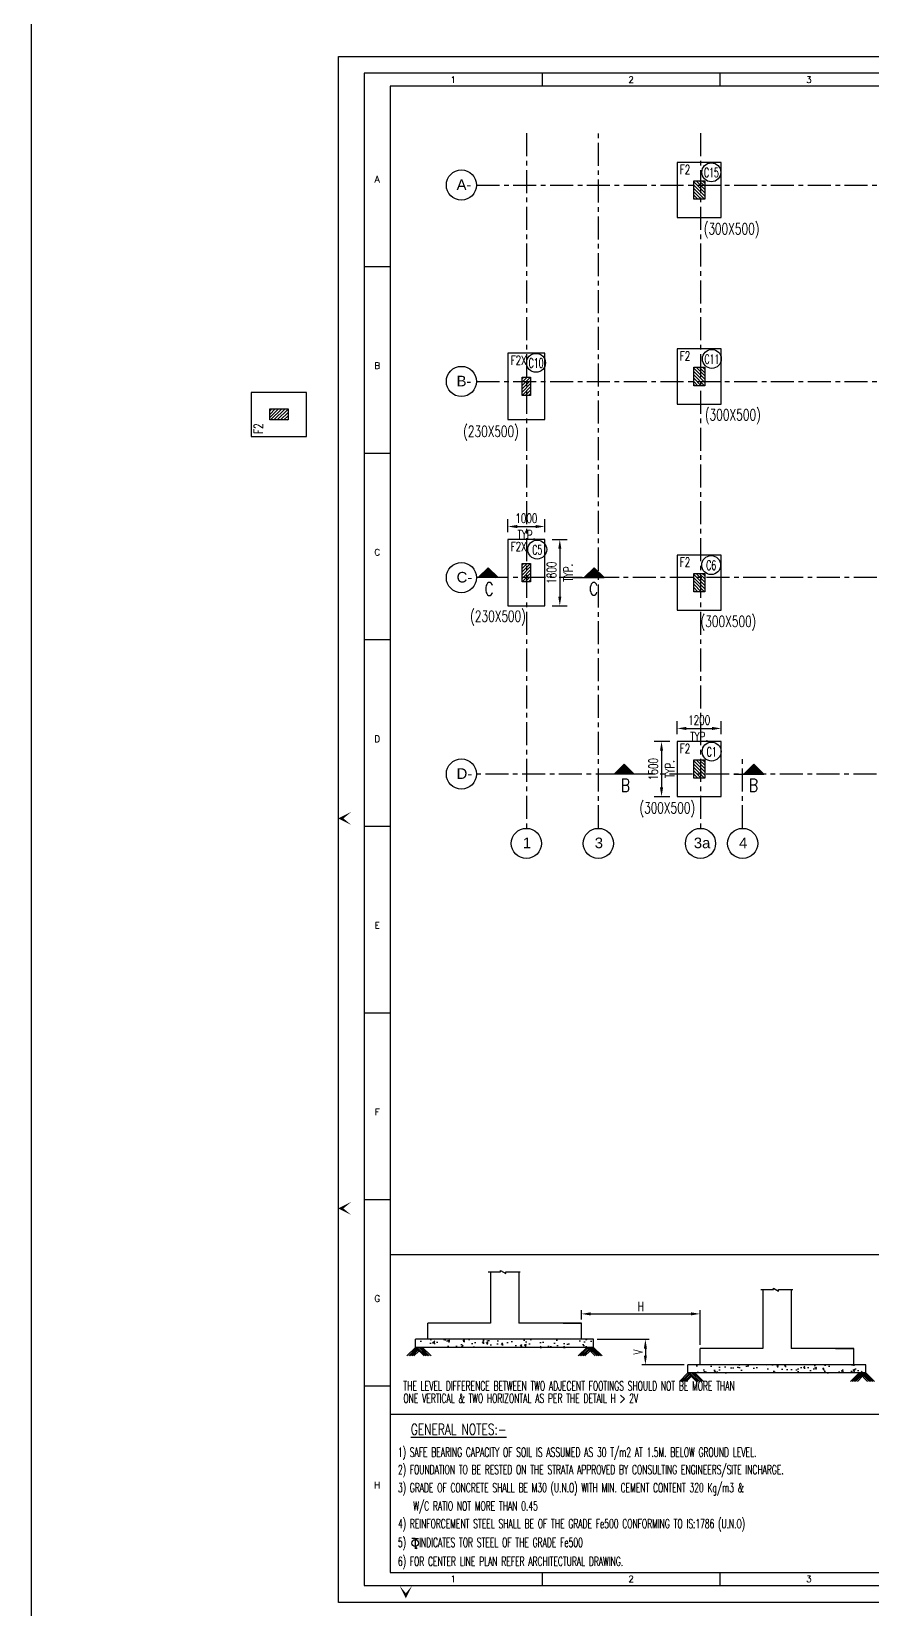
# Model space of a CAD drawing. Header units: millimetres. Extents: x 2659630 to 6742168, y -2425387 to -732288.
# Drawn here: x 3135961 to 3158779, y -1227335 to -1184495 of the extents above; entities that cross this region are included whole.
import ezdxf
from ezdxf.enums import TextEntityAlignment as Align

# ---------------------------------------------------------------- set-up
doc = ezdxf.new("R2010")
doc.units = ezdxf.units.MM
doc.header["$PDMODE"] = 35
doc.header["$PDSIZE"] = -25
doc.linetypes.add('CENTER', pattern=[2, 1.25, -0.25, 0.25, -0.25])
for name, color, linetype in [('BEAM', 4, 'Continuous'), ('PNA', 8, 'Continuous'), ('S-COLUMN', 1, 'Continuous'), ('S-COLUMN CIRCLE', 9, 'Continuous'), ('S-COLUMN HATCH', 8, 'Continuous'), ('S-COLUMN NO', 2, 'Continuous'), ('S-COLUMN SIZES', 2, 'Continuous'), ('S-DIM-1', 5, 'Continuous'), ('S-FOOTING', 4, 'Continuous'), ('S-GRIDE CIRCLE', 8, 'Continuous'), ('S-GRIDE LINE', 8, 'CENTER'), ('S-GRIDE NO', 1, 'Continuous'), ('S-NOTES', 4, 'Continuous'), ('S-SCHEDULE', 2, 'Continuous'), ('S-SECTION MARK', 1, 'Continuous'), ('S-SLAB TEXT', 2, 'Continuous'), ('S-TEXT', 2, 'Continuous'), ('TEXT NORMAL', 4, 'Continuous'), ('TITLE', 6, 'Continuous')]:
    doc.layers.add(name, color=color, linetype=linetype)
doc.styles.add('Arial', font='arial.ttf', dxfattribs={"height": 123})
doc.styles.add('ROMANS', font='r.shx', dxfattribs={"width": 0.7})
doc.dimstyles.new('dim100', dxfattribs={"dimtxt": 250, "dimasz": 250, "dimexe": 200, "dimexo": 200, "dimgap": 100, "dimtad": 1, "dimdec": 0, "dimrnd": 1, "dimzin": 0, "dimdsep": 46, "dimtxsty": 'ROMANS', "dimcen": 0, "dimclrd": 5, "dimclre": 5, "dimclrt": 4, "dimadec": 0, "dimazin": 0, "dimtfac": 1, "dimtdec": 0, "dimtix": 1, "dimtofl": 0, "dimtmove": 2, "dimatfit": 3, "dimfxl": 1, "dimtolj": 1, "dimtzin": 0, "dimlwd": -1, "dimlwe": -1, "dimarcsym": 0})
doc.dimstyles.new('INT', dxfattribs={"dimtxt": 250, "dimasz": 250, "dimexe": 100, "dimexo": 100, "dimgap": 75, "dimtad": 1, "dimdec": 0, "dimzin": 0, "dimdsep": 46, "dimtxsty": 'ROMANS', "dimcen": -0.25, "dimclrd": 5, "dimclre": 5, "dimclrt": 4, "dimazin": 0, "dimtfac": 1, "dimtdec": 0, "dimtix": 1, "dimtofl": 0, "dimtmove": 0, "dimatfit": 3, "dimfxl": 1, "dimtolj": 1, "dimtzin": 0, "dimarcsym": 0})

# ---------------------------------------------------------------- blocks, each defined once
blk = doc.blocks.new('FOLDER')
at = {"layer": 'PNA'}
for points in [[(-1250, 2500), (0, 0), (0, 1000)], [(1250, 2500), (0, 0), (0, 1000)]]:
    blk.add_solid(points, dxfattribs=at)
blk = doc.blocks.new('A2_SHEET')
at = {"color": 1}
blk.add_line((58702, 4994), (1413, 4994), dxfattribs=at)
blk.add_lwpolyline([(4, 41895), (59404, 41895), (59404, -105), (4, -105)], close=True)
at = {"layer": 'PNA'}
for p, q in [((5539, 41438), (5539, 41085)), ((10372, 41438), (10372, 41085)), ((706, 36185), (1413, 36185)), ((706, 31117), (1413, 31117)), ((706, 26048), (1413, 26048)), ((706, 20980), (1413, 20980)), ((706, 15912), (1413, 15912)), ((706, 10843), (1413, 10843)), ((706, 5775), (1413, 5775)), ((5539, 706), (5539, 353)), ((10372, 706), (10372, 353))]:
    blk.add_line(p, q, dxfattribs=at)
at = {"layer": 'PNA', "color": 1}
for points in [[(706, 353), (59055, 353), (59055, 41438), (706, 41438)], [(1413, 706), (58702, 706), (58702, 41085), (1413, 41085)]]:
    blk.add_lwpolyline(points, close=True, dxfattribs=at)
at = {"layer": 'PNA', "xscale": 0.1412793173378008, "yscale": 0.1412793173378008, "zscale": 0.1412793173378008, "rotation": 270}
for p in [(0, 21192), (0, 10596)]:
    blk.add_blockref('FOLDER', p, dxfattribs=at)
at = {"layer": 'PNA', "xscale": 0.1412793176302189, "yscale": 0.1412793176302189, "zscale": 0.1412793176302189}
blk.add_blockref('FOLDER', (1837, 0), dxfattribs=at)
at = {"layer": 'PNA', "style": 'ROMANS'}
for s, p in [('1', (3123, 41261)), ('2', (7956, 41261)), ('3', (12789, 41261)), ('A', (1060, 38559)), ('B', (1060, 33491)), ('C', (1060, 28422)), ('D', (1060, 23354)), ('E', (1060, 18286)), ('F', (1060, 13217)), ('G', (1060, 8149)), ('H', (1060, 3080)), ('1', (3123, 530)), ('2', (7956, 530)), ('3', (12789, 530))]:
    blk.add_text(s, height=177, dxfattribs=at).set_placement(p, align=Align.MIDDLE)
blk = doc.blocks.new('*D2003')
at = {"layer": 'Defpoints', "color": 0, "ltscale": 2500}
for p in [(3151230, -1220023), (3152637, -1220715), (3153793, -1220715)]:
    blk.add_point(p, dxfattribs=at)
at = {"layer": 'S-SLAB TEXT', "color": 5, "lineweight": -2}
for p, q in [((3151330, -1220023), (3152737, -1220023)), ((3152637, -1220273), (3152637, -1220465)), ((3153693, -1220715), (3152537, -1220715))]:
    blk.add_line(p, q, dxfattribs=at)
at = {"layer": 'S-SLAB TEXT', "color": 5, "ltscale": 2500}
for points in [[(3152679, -1220273), (3152596, -1220273), (3152637, -1220023)], [(3152596, -1220465), (3152679, -1220465), (3152637, -1220715)]]:
    blk.add_solid(points, dxfattribs=at)
at = {"layer": 'S-SLAB TEXT', "color": 4, "lineweight": -2, "ltscale": 2500, "insert": (3152437, -1220369), "char_height": 250, "attachment_point": 5, "rotation": 90, "style": 'ROMANS'}
blk.add_mtext('\\A1;V', dxfattribs=at)
blk = doc.blocks.new('*D2004')
at = {"layer": 'Defpoints', "color": 0, "ltscale": 2500}
for p in [(3150900, -1219583), (3154123, -1219332), (3154123, -1220276)]:
    blk.add_point(p, dxfattribs=at)
at = {"layer": 'S-SLAB TEXT', "color": 5, "lineweight": -2}
for p, q in [((3150900, -1219483), (3150900, -1219232)), ((3154123, -1220176), (3154123, -1219232)), ((3151150, -1219332), (3153873, -1219332))]:
    blk.add_line(p, q, dxfattribs=at)
at = {"layer": 'S-SLAB TEXT', "color": 5, "ltscale": 2500}
for points in [[(3151150, -1219290), (3151150, -1219374), (3150900, -1219332)], [(3153873, -1219374), (3153873, -1219290), (3154123, -1219332)]]:
    blk.add_solid(points, dxfattribs=at)
at = {"layer": 'S-SLAB TEXT', "color": 4, "lineweight": -2, "ltscale": 2500, "insert": (3152512, -1219132), "char_height": 250, "attachment_point": 5, "style": 'ROMANS'}
blk.add_mtext('\\A1;H', dxfattribs=at)
blk = doc.blocks.new('*D2042')
at = {"layer": 'Defpoints', "color": 0, "ltscale": 2500}
for p in [(3153499, -1203781), (3154699, -1203427), (3154699, -1203781)]:
    blk.add_point(p, dxfattribs=at)
at = {"layer": 'S-DIM-1', "color": 5, "ltscale": 2500}
for p, q in [((3153499, -1203581), (3153499, -1203227)), ((3154699, -1203581), (3154699, -1203227)), ((3153749, -1203427), (3154449, -1203427))]:
    blk.add_line(p, q, dxfattribs=at)
for points in [[(3153749, -1203385), (3153749, -1203469), (3153499, -1203427)], [(3154449, -1203469), (3154449, -1203385), (3154699, -1203427)]]:
    blk.add_solid(points, dxfattribs=at)
at = {"layer": 'S-DIM-1', "color": 4, "ltscale": 2500, "char_height": 250, "attachment_point": 5, "style": 'ROMANS'}
for s, insert in [('\\A1;1200', (3154099, -1203202)), ('TYP.', (3154099, -1203652))]:
    blk.add_mtext(s, dxfattribs=dict(at, insert=insert))
blk = doc.blocks.new('*D2041')
at = {"layer": 'Defpoints', "color": 0, "ltscale": 1200}
for p in [(3153499, -1203781), (3153076, -1205281), (3153499, -1205281)]:
    blk.add_point(p, dxfattribs=at)
at = {"layer": 'S-DIM-1', "color": 5, "ltscale": 2500}
for p, q in [((3153299, -1203781), (3152876, -1203781)), ((3153076, -1204031), (3153076, -1205031)), ((3153299, -1205281), (3152876, -1205281))]:
    blk.add_line(p, q, dxfattribs=at)
at = {"layer": 'S-DIM-1', "color": 5, "ltscale": 1200}
for points in [[(3153118, -1204031), (3153034, -1204031), (3153076, -1203781)], [(3153034, -1205031), (3153118, -1205031), (3153076, -1205281)]]:
    blk.add_solid(points, dxfattribs=at)
at = {"layer": 'S-DIM-1', "color": 4, "ltscale": 1200, "char_height": 250, "attachment_point": 5, "rotation": 90, "style": 'ROMANS'}
for s, insert in [('\\A1;1500', (3152851, -1204531)), ('TYP.', (3153301, -1204531))]:
    blk.add_mtext(s, dxfattribs=dict(at, insert=insert))
blk = doc.blocks.new('*D2043')
at = {"layer": 'Defpoints', "color": 0, "ltscale": 2500}
for p in [(3149904, -1197942), (3148904, -1198296), (3149904, -1198296)]:
    blk.add_point(p, dxfattribs=at)
at = {"layer": 'S-DIM-1', "color": 5, "ltscale": 2500}
for p, q in [((3148904, -1198096), (3148904, -1197742)), ((3149904, -1198096), (3149904, -1197742)), ((3149154, -1197942), (3149654, -1197942))]:
    blk.add_line(p, q, dxfattribs=at)
for points in [[(3149154, -1197900), (3149154, -1197984), (3148904, -1197942)], [(3149654, -1197984), (3149654, -1197900), (3149904, -1197942)]]:
    blk.add_solid(points, dxfattribs=at)
at = {"layer": 'S-DIM-1', "color": 4, "ltscale": 2500, "char_height": 250, "attachment_point": 5, "style": 'ROMANS'}
for s, insert in [('\\A1;1000', (3149404, -1197717)), ('TYP.', (3149404, -1198167))]:
    blk.add_mtext(s, dxfattribs=dict(at, insert=insert))
blk = doc.blocks.new('*D2044')
at = {"layer": 'Defpoints', "color": 0, "ltscale": 1200}
for p in [(3149904, -1198296), (3149904, -1200096), (3150312, -1200096)]:
    blk.add_point(p, dxfattribs=at)
at = {"layer": 'S-DIM-1', "color": 5, "ltscale": 2500}
for p, q in [((3150104, -1198296), (3150512, -1198296)), ((3150312, -1198546), (3150312, -1199846)), ((3150104, -1200096), (3150512, -1200096))]:
    blk.add_line(p, q, dxfattribs=at)
at = {"layer": 'S-DIM-1', "color": 5, "ltscale": 1200}
for points in [[(3150354, -1198546), (3150270, -1198546), (3150312, -1198296)], [(3150270, -1199846), (3150354, -1199846), (3150312, -1200096)]]:
    blk.add_solid(points, dxfattribs=at)
at = {"layer": 'S-DIM-1', "color": 4, "ltscale": 1200, "char_height": 250, "attachment_point": 5, "rotation": 90, "style": 'ROMANS'}
for s, insert in [('\\A1;1800', (3150087, -1199196)), ('TYP.', (3150537, -1199196))]:
    blk.add_mtext(s, dxfattribs=dict(at, insert=insert))

msp = doc.modelspace()

# ---------------------------------------------------------------- hatches: boundary and pattern name
at = {"layer": 'S-COLUMN HATCH', "true_color": 0x939598}
h = msp.add_hatch(dxfattribs=at)
h.set_pattern_fill('ANSI31', color=252, scale=20, angle=270)
h.set_pattern_definition([(315, (2279319.043, -4839367.23), (44.9012806, 44.9012806), [])])
h.paths.add_polyline_path([(3153949.185, -1189050.509), (3153949.185, -1188550.51), (3154249.188, -1188550.51), (3154249.188, -1189050.509)])
h = msp.add_hatch(dxfattribs=at)
h.set_pattern_fill('ANSI31', color=252, scale=20, angle=180)
h.set_pattern_definition([(225, (-488873.85, -324185.32), (44.9012806, -44.9012806), [])])
h.paths.add_polyline_path([(3149289.188, -1193885.513), (3149519.174, -1193885.513), (3149519.167, -1194385.511), (3149289.181, -1194385.511)])
h = msp.add_hatch(dxfattribs=at)
h.set_pattern_fill('ANSI31', color=252, scale=20, angle=270)
h.set_pattern_definition([(315, (2279319.043, -4844432.24), (44.9012806, 44.9012806), [])])
h.paths.add_polyline_path([(3153949.185, -1194115.513), (3153949.185, -1193615.515), (3154249.188, -1193615.515), (3154249.188, -1194115.513)])
h = msp.add_hatch(dxfattribs=at)
h.set_pattern_fill('ANSI31', color=252, scale=20, angle=360)
h.set_pattern_definition([(45, (6793247.29, -2069677.56), (-44.9012806, 44.9012806), [])])
h.paths.add_polyline_path([(3142930.566, -1195047.416), (3142430.567, -1195047.416), (3142430.567, -1194747.414), (3142930.566, -1194747.414)])
h = msp.add_hatch(dxfattribs=at)
h.set_pattern_fill('ANSI31', color=252, scale=20, angle=180)
h.set_pattern_definition([(225, (-488873.84, -329245.32), (44.9012806, -44.9012806), [])])
h.paths.add_polyline_path([(3149289.195, -1198945.514), (3149519.181, -1198945.514), (3149519.174, -1199445.512), (3149289.188, -1199445.512)])
h = msp.add_hatch(dxfattribs=at)
h.set_pattern_fill('ANSI31', color=252, scale=20, angle=270)
h.set_pattern_definition([(315, (2279319.046, -4850032.234), (44.9012806, 44.9012806), [])])
h.paths.add_polyline_path([(3153949.188, -1199715.51), (3153949.188, -1199215.511), (3154249.19, -1199215.511), (3154249.19, -1199715.51)])
h = msp.add_hatch(dxfattribs=at)
h.set_pattern_fill('ANSI31', color=252, scale=20, angle=270)
h.set_pattern_definition([(315, (2279319.04, -4855097.236), (44.9012806, 44.9012806), [])])
h.paths.add_polyline_path([(3153949.183, -1204780.512), (3153949.183, -1204280.513), (3154249.185, -1204280.513), (3154249.185, -1204780.512)])
at = {"layer": 'S-SCHEDULE'}
h = msp.add_hatch(dxfattribs=at)
h.set_pattern_fill('AR-CONC', color=9, scale=72.377493, style=0)
h.set_pattern_definition([(50, (-31704836.26, 7241688.65), (519.1349405, -45.4184223), [54.28312, -597.1143196]), (355, (-31704836.26, 7241688.65), (-100.424737, 544.417811), [43.426496, -477.691456]), (100.4514, (-31704793, 7241684.87), (418.710589, 498.999058), [46.133552, -507.469085]), (46.1842, (-31704836.26, 7241833.4), (772.442318, -119.798513), [81.42468, -895.67148]), (96.6356, (-31704771.9, 7241823.4), (676.485437, 705.042097), [69.20033, -761.203506]), (351.1842, (-31704836.26, 7241833.4), (676.484887, 705.042625), [65.139744, -716.537183]), (21, (-31704763.9, 7241797.2), (432.0263615, -291.4054605), [54.28312, -597.1143196]), (326, (-31704763.9, 7241797.2), (176.105538, 524.845425), [43.426496, -477.691456]), (71.4514, (-31704727.9, 7241772.93), (608.1320765, 233.4394886), [46.133552, -507.469085]), (37.5, (-31704836.26, 7241688.65), (8.8009985, 240.9402267), [0, -471.9012562, 0, -484.929205, 0, -479.500893]), (7.5, (-31704836.26, 7241688.65), (190.4031368, 285.4653103), [0, -276.4820243, 0, -461.0446322, 0, -182.7531705]), (327.5, (-31704997.66, 7241688.65), (386.3672979, -16.3246508), [0, -180.9437332, 0, -564.5444476, 0, -749.1070555]), (317.5, (-31705070.04, 7241688.65), (422.0955305, 72.453477), [0, -235.226853, 0, -374.9154152, 0, -531.9745756])])
h.paths.add_polyline_path([(3150760.511, -1220242.491), (3150760.511, -1220022.686), (3147239.319, -1220022.686), (3147239.319, -1220064.6), (3147239.319, -1220242.491)])
h.paths.add_polyline_path([(3150760.511, -1220022.686), (3150760.511, -1220242.491), (3151229.796, -1220242.491), (3151229.796, -1220022.686)])
h.paths.add_polyline_path([(3147239.319, -1220242.491), (3147239.319, -1220022.686), (3146855.199, -1220022.686), (3146855.199, -1220242.491)])
h.paths.add_polyline_path([(3146855.199, -1220242.491), (3146855.199, -1220022.686), (3146394.079, -1220022.686), (3146394.079, -1220242.491)])
h = msp.add_hatch(dxfattribs=at)
h.set_pattern_fill('AR-CONC', color=9, scale=72.377493, style=0)
h.set_pattern_definition([(50, (-31704836.26, 7241240.2), (519.1349405, -45.4184223), [54.28312, -597.1143196]), (355, (-31704836.26, 7241240.2), (-100.424737, 544.417811), [43.426496, -477.691456]), (100.4514, (-31704793, 7241236.4), (418.710589, 498.999058), [46.133552, -507.469085]), (46.1842, (-31704836.26, 7241384.95), (772.442318, -119.798513), [81.42468, -895.67148]), (96.6356, (-31704771.9, 7241375), (676.485437, 705.042097), [69.20033, -761.203506]), (351.1842, (-31704836.26, 7241384.95), (676.484887, 705.042625), [65.139744, -716.537183]), (21, (-31704763.9, 7241348.76), (432.0263615, -291.4054605), [54.28312, -597.1143196]), (326, (-31704763.9, 7241348.76), (176.105538, 524.845425), [43.426496, -477.691456]), (71.4514, (-31704727.9, 7241324.5), (608.1320765, 233.4394886), [46.133552, -507.469085]), (37.5, (-31704836.26, 7241240.2), (8.8009985, 240.9402267), [0, -471.9012562, 0, -484.929205, 0, -479.500893]), (7.5, (-31704836.26, 7241240.2), (190.4031368, 285.4653103), [0, -276.4820243, 0, -461.0446322, 0, -182.7531705]), (327.5, (-31704997.66, 7241240.2), (386.3672979, -16.3246508), [0, -180.9437332, 0, -564.5444476, 0, -749.1070555]), (317.5, (-31705070.04, 7241240.2), (422.0955305, 72.453477), [0, -235.226853, 0, -374.9154152, 0, -531.9745756])])
h.paths.add_polyline_path([(3158159.797, -1220935.085), (3158159.797, -1220715.28), (3154638.604, -1220715.28), (3154638.604, -1220757.194), (3154638.604, -1220935.085)])
h.paths.add_polyline_path([(3158159.797, -1220715.28), (3158159.797, -1220935.085), (3158629.081, -1220935.085), (3158629.081, -1220715.28)])
h.paths.add_polyline_path([(3154638.604, -1220935.085), (3154638.604, -1220715.28), (3154254.485, -1220715.28), (3154254.485, -1220935.085)])
h.paths.add_polyline_path([(3154254.485, -1220935.085), (3154254.485, -1220715.28), (3153793.364, -1220715.28), (3153793.364, -1220935.085)])
at = {"layer": 'S-SECTION MARK', "ltscale": 5}
h = msp.add_hatch(dxfattribs=at)
h.set_pattern_fill('ANSI31', color=256, scale=172.406964, style=0)
h.set_pattern_definition([(45, (3073766.051, -1201169.49), (-15.2387667, 15.2387667), [])])
h.paths.add_polyline_path([(3148363.192, -1199063.383), (3148091.326, -1199330.512), (3148635.057, -1199330.512)])
h = msp.add_hatch(dxfattribs=at)
h.set_pattern_fill('ANSI31', color=256, scale=172.406964, angle=180, style=0)
h.set_pattern_definition([(135, (3225840.992, -1201169.49), (15.2387667, 15.2387667), [])])
h.paths.add_polyline_path([(3151243.852, -1199063.383), (3151515.717, -1199330.512), (3150971.986, -1199330.512)])
h = msp.add_hatch(dxfattribs=at)
h.set_pattern_fill('ANSI31', color=256, scale=172.406964, style=0)
h.set_pattern_definition([(45, (3077462.665, -1206504.49), (-15.2387667, 15.2387667), [])])
h.paths.add_polyline_path([(3152059.806, -1204398.383), (3151787.94, -1204665.512), (3152331.671, -1204665.512)])
h = msp.add_hatch(dxfattribs=at)
h.set_pattern_fill('ANSI31', color=256, scale=172.406964, angle=180, style=0)
h.set_pattern_definition([(135, (3230181.597, -1206504.49), (15.2387667, 15.2387667), [])])
h.paths.add_polyline_path([(3155584.457, -1204398.383), (3155856.322, -1204665.512), (3155312.591, -1204665.512)])

# ---------------------------------------------------------------- linework, layer by layer
at = {"color": 8, "lineweight": 25}
msp.add_lwpolyline([(3155772.798, -1218671.859), (3156113.816, -1218671.859), (3156113.816, -1218634.765), (3156257.016, -1218716.389), (3156257.016, -1218672.59), (3156645.722, -1218672.59)], dxfattribs=at)
at = {"layer": 'BEAM', "color": 4, "linetype": 'Continuous', "lineweight": 25}
for p, q in [((3148427.278, -1218191.054), (3148427.278, -1219583.075)), ((3149196.597, -1218191.054), (3149196.597, -1219583.075)), ((3155826.564, -1218672.59), (3155826.564, -1220275.669)), ((3156595.882, -1218672.59), (3156595.882, -1220275.669)), ((3146723.787, -1220022.686), (3146723.787, -1219583.075)), ((3148427.278, -1219583.075), (3146723.787, -1219583.075)), ((3150900.088, -1219583.075), (3149196.597, -1219583.075)), ((3150405.526, -1219583.075), (3150900.088, -1219583.075)), ((3150900.088, -1220022.686), (3150900.088, -1219583.075)), ((3146394.079, -1220242.491), (3146394.079, -1220022.686)), ((3151229.796, -1220022.686), (3146394.079, -1220022.686)), ((3151229.796, -1220242.491), (3151229.796, -1220022.686)), ((3151229.796, -1220242.491), (3146394.079, -1220242.491)), ((3155826.564, -1220275.669), (3154123.072, -1220275.669)), ((3154123.072, -1220715.28), (3154123.072, -1220275.669)), ((3158299.373, -1220275.669), (3156595.882, -1220275.669)), ((3157804.811, -1220275.669), (3158299.373, -1220275.669)), ((3158299.373, -1220715.28), (3158299.373, -1220275.669)), ((3158629.081, -1220715.28), (3153793.364, -1220715.28)), ((3153793.364, -1220935.085), (3153793.364, -1220715.28)), ((3158629.081, -1220935.085), (3153793.364, -1220935.085)), ((3158629.081, -1220935.085), (3158629.081, -1220715.28))]:
    msp.add_line(p, q, dxfattribs=at)
at = {"layer": 'BEAM', "color": 8, "linetype": 'Continuous'}
for p, q in [((3146160.94, -1220475.63), (3146394.079, -1220242.491)), ((3146207.568, -1220475.63), (3146417.393, -1220265.805)), ((3146254.196, -1220475.63), (3146440.707, -1220289.119)), ((3146300.823, -1220475.63), (3146464.02, -1220312.433)), ((3146347.451, -1220475.63), (3146487.334, -1220335.747)), ((3146627.218, -1220475.63), (3146394.079, -1220242.491)), ((3146673.845, -1220475.63), (3146440.707, -1220242.491)), ((3146720.473, -1220475.63), (3146487.334, -1220242.491)), ((3146767.101, -1220475.63), (3146533.962, -1220242.491)), ((3146813.729, -1220475.63), (3146580.59, -1220242.491)), ((3150810.146, -1220475.63), (3151043.285, -1220242.491)), ((3150856.774, -1220475.63), (3151066.599, -1220265.805)), ((3150903.402, -1220475.63), (3151089.913, -1220289.119)), ((3150950.029, -1220475.63), (3151113.226, -1220312.433)), ((3150996.657, -1220475.63), (3151136.54, -1220335.747)), ((3151276.424, -1220475.63), (3151043.285, -1220242.491)), ((3151323.051, -1220475.63), (3151089.913, -1220242.491)), ((3151369.679, -1220475.63), (3151136.54, -1220242.491)), ((3151416.307, -1220475.63), (3151183.168, -1220242.491)), ((3151462.935, -1220475.63), (3151229.796, -1220242.491)), ((3153560.226, -1221168.224), (3153793.364, -1220935.085)), ((3154026.503, -1221168.224), (3153793.364, -1220935.085)), ((3154073.131, -1221168.224), (3153839.992, -1220935.085)), ((3154119.759, -1221168.224), (3153886.62, -1220935.085)), ((3154166.386, -1221168.224), (3153933.248, -1220935.085)), ((3154213.014, -1221168.224), (3153979.875, -1220935.085)), ((3158209.432, -1221168.224), (3158442.57, -1220935.085)), ((3158675.709, -1221168.224), (3158442.57, -1220935.085)), ((3158722.337, -1221168.224), (3158489.198, -1220935.085)), ((3158768.965, -1221168.224), (3158535.826, -1220935.085)), ((3158815.592, -1221168.224), (3158582.454, -1220935.085)), ((3158862.22, -1221168.224), (3158629.081, -1220935.085)), ((3153606.853, -1221168.224), (3153816.678, -1220958.399)), ((3153653.481, -1221168.224), (3153839.992, -1220981.713)), ((3153700.109, -1221168.224), (3153863.306, -1221005.026)), ((3153746.737, -1221168.224), (3153886.62, -1221028.34)), ((3158256.059, -1221168.224), (3158465.884, -1220958.399)), ((3158302.687, -1221168.224), (3158489.198, -1220981.713)), ((3158349.315, -1221168.224), (3158512.512, -1221005.026)), ((3158395.943, -1221168.224), (3158535.826, -1221028.34))]:
    msp.add_line(p, q, dxfattribs=at)
at = {"layer": 'BEAM', "color": 8, "linetype": 'Continuous', "lineweight": 25}
msp.add_lwpolyline([(3148362.352, -1218191.493), (3148703.37, -1218191.493), (3148703.37, -1218154.399), (3148846.57, -1218236.023), (3148846.57, -1218192.223), (3149235.276, -1218192.223)], dxfattribs=at)
at = {"layer": 'S-COLUMN', "color": 1, "elevation": 0.051}
for points in [[(3153949.185, -1189050.509), (3153949.185, -1188550.51), (3154249.188, -1188550.51), (3154249.188, -1189050.509)], [(3149289.188, -1193885.513), (3149519.174, -1193885.513), (3149519.167, -1194385.511), (3149289.181, -1194385.511)], [(3153949.185, -1194115.513), (3153949.185, -1193615.515), (3154249.188, -1193615.515), (3154249.188, -1194115.513)], [(3142930.566, -1195047.416), (3142430.567, -1195047.416), (3142430.567, -1194747.414), (3142930.566, -1194747.414)], [(3149289.195, -1198945.514), (3149519.181, -1198945.514), (3149519.174, -1199445.512), (3149289.188, -1199445.512)], [(3153949.188, -1199715.51), (3153949.188, -1199215.511), (3154249.19, -1199215.511), (3154249.19, -1199715.51)], [(3153949.183, -1204780.512), (3153949.183, -1204280.513), (3154249.185, -1204280.513), (3154249.185, -1204780.512)]]:
    msp.add_lwpolyline(points, close=True, dxfattribs=at)
at = {"layer": 'S-COLUMN CIRCLE'}
for centre in [(3154429.092, -1188318.58, 0.051), (3149665.489, -1193494.677, 0.051), (3154442.966, -1193387.403, 0.051), (3149698.866, -1198567.404, 0.051), (3154424.344, -1198989.136, 0.051), (3154436.706, -1204056.216, 0.051)]:
    msp.add_circle(centre, 257.143, dxfattribs=at)
at = {"layer": 'S-COLUMN NO', "ltscale": 2500}
msp.add_lwpolyline([(3135960.687, -1159977.041), (3643425.669, -1159977.041), (3643425.669, -1261264.116), (3135960.687, -1261264.116)], close=True, dxfattribs=at)
at = {"layer": 'S-FOOTING', "elevation": 0.051}
for points in [[(3153499.187, -1189550.51), (3154699.187, -1189550.51), (3154699.187, -1188050.51), (3153499.187, -1188050.51)], [(3148904.184, -1195035.512), (3149904.184, -1195035.512), (3149904.184, -1193235.512), (3148904.184, -1193235.512)], [(3153499.187, -1194615.514), (3154699.187, -1194615.514), (3154699.187, -1193115.514), (3153499.187, -1193115.514)], [(3143430.566, -1195497.415), (3143430.566, -1194297.415), (3141930.566, -1194297.415), (3141930.566, -1195497.415)], [(3148904.184, -1200095.513), (3149904.184, -1200095.513), (3149904.184, -1198295.513), (3148904.184, -1198295.513)], [(3153499.189, -1200215.51), (3154699.189, -1200215.51), (3154699.189, -1198715.51), (3153499.189, -1198715.51)], [(3153499.184, -1205280.513), (3154699.184, -1205280.513), (3154699.184, -1203780.513), (3153499.184, -1203780.513)]]:
    msp.add_lwpolyline(points, close=True, dxfattribs=at)
at = {"layer": 'S-GRIDE CIRCLE'}
for centre in [(3147639.73, -1188665.445, 0.051), (3147639.73, -1188665.445, 0.051), (3147639.73, -1188665.445, 0.051), (3147639.73, -1194000.447, 0.051), (3147639.73, -1194000.447, 0.051), (3147639.73, -1194000.447, 0.051), (3147639.73, -1199330.447, 0.051), (3147639.73, -1199330.447, 0.051), (3147639.73, -1199330.447, 0.051), (3147639.73, -1204665.512, 0.051), (3147639.73, -1204665.512, 0.051), (3147639.73, -1204665.512, 0.051), (3149404.193, -1206551.073, 0.051), (3149404.193, -1206551.073, 0.051), (3149404.193, -1206551.073, 0.051), (3151359.193, -1206551.073, 0.051), (3151359.193, -1206551.073, 0.051), (3151359.193, -1206551.073, 0.051), (3154134.193, -1206551.073, 0.051), (3154134.193, -1206551.073, 0.051), (3154134.193, -1206551.073, 0.051), (3155279.193, -1206551.073, 0.051), (3155279.193, -1206551.073, 0.051), (3155279.193, -1206551.073, 0.051)]:
    msp.add_circle(centre, 409.836, dxfattribs=at)
at = {"layer": 'S-GRIDE LINE', "ltscale": 500}
for p, q in [((3149404.193, -1187256.895, 0.051), (3149404.193, -1206141.237, 0.051)), ((3151359.193, -1206141.237, 0.051), (3151359.193, -1187256.895, 0.051)), ((3154134.193, -1187256.895, 0.051), (3154134.193, -1206141.237, 0.051)), ((3148049.567, -1188665.51, 0.051), (3179924.797, -1188665.51, 0.051)), ((3148049.567, -1194000.512, 0.051), (3179924.797, -1194000.512, 0.051)), ((3179922.119, -1199330.512, 0.051), (3148049.567, -1199330.512, 0.051)), ((3155279.193, -1206141.237, 0.051), (3155279.193, -1204141.237, 0.051)), ((3179914.806, -1204665.512, 0.051), (3148049.567, -1204665.512, 0.051))]:
    msp.add_line(p, q, dxfattribs=at)
at = {"layer": 'S-NOTES', "linetype": 'Continuous'}
msp.add_line((3159160.02, -1217731.193), (3145705.025, -1217731.193), dxfattribs=at)
at = {"layer": 'S-SECTION MARK'}
for p, q in [((3148091.326, -1199330.512, 0.051), (3148363.192, -1199063.383, 0.051)), ((3148635.057, -1199330.512, 0.051), (3148363.192, -1199063.383, 0.051)), ((3150971.986, -1199330.512, 0.051), (3151243.852, -1199063.383, 0.051)), ((3151515.717, -1199330.512, 0.051), (3151243.852, -1199063.383, 0.051)), ((3148904.184, -1199330.512, 0.051), (3148091.326, -1199330.512, 0.051)), ((3150652.859, -1199330.512, 0.051), (3151515.717, -1199330.512, 0.051)), ((3151787.94, -1204665.512, 0.051), (3152059.806, -1204398.383, 0.051)), ((3152600.798, -1204665.512, 0.051), (3151787.94, -1204665.512, 0.051)), ((3152331.671, -1204665.512, 0.051), (3152059.806, -1204398.383, 0.051)), ((3155043.464, -1204665.512, 0.051), (3155856.322, -1204665.512, 0.051)), ((3155312.591, -1204665.512, 0.051), (3155584.457, -1204398.383, 0.051)), ((3155856.322, -1204665.512, 0.051), (3155584.457, -1204398.383, 0.051))]:
    msp.add_line(p, q, dxfattribs=at)
at = {"layer": 'TEXT NORMAL', "linetype": 'Continuous'}
for p, q in [((3146381.974, -1225429.886), (3146291.873, -1225429.886)), ((3146381.974, -1225429.886), (3146381.974, -1225718.619)), ((3146381.974, -1225429.886), (3146472.076, -1225429.886)), ((3146381.974, -1225651.991), (3146428.789, -1225710.957))]:
    msp.add_line(p, q, dxfattribs=at)
msp.add_circle((3146381.974, -1225559.58), 92.411, dxfattribs=at)

# ---------------------------------------------------------------- block references
msp.add_blockref('A2_SHEET', (3144292.232, -1227063.634))

# ---------------------------------------------------------------- texts
at = {"layer": 'S-COLUMN NO', "style": 'ROMANS', "width": 0.6}
for s, p in [('C15', (3154430.46, -1188324.111, 0.051)), ('C10', (3149666.858, -1193500.208, 0.051)), ('C11', (3154444.334, -1193392.933, 0.051)), ('C5', (3149700.234, -1198572.935, 0.051)), ('C6', (3154425.713, -1198994.666, 0.051)), ('C1', (3154438.074, -1204061.746, 0.051)), ('C1', (3154438.074, -1204061.746, 0.051)), ('C1', (3154438.074, -1204061.746, 0.051))]:
    msp.add_text(s, height=257.1429, dxfattribs=at).set_placement(p, align=Align.MIDDLE_CENTER)
at = {"layer": 'S-COLUMN SIZES', "lineweight": -2, "style": 'ROMANS', "width": 0.7}
for s, p in [('(300X500)', (3154978.665, -1189854.754, 0.051)), ('(300X500)', (3155013.215, -1194907.264, 0.051)), ('(230X500)', (3148444.125, -1195357.705, 0.051)), ('(230X500)', (3148634.965, -1200378.098, 0.051)), ('(300X500)', (3154894.411, -1200518.336, 0.051)), ('(300X500)', (3153231.582, -1205585.671, 0.051))]:
    msp.add_text(s, height=300, dxfattribs=at).set_placement(p, align=Align.MIDDLE_CENTER)
at = {"layer": 'S-GRIDE NO', "style": 'Arial'}
for s, height, p in [('A-', 287.9195, (3147508.906, -1188798.447, 0.051)), ('B-', 287.9195, (3147508.906, -1194133.449, 0.051)), ('C-', 287.9195, (3147508.906, -1199463.449, 0.051)), ('D-', 287.9195, (3147508.906, -1204798.514, 0.051)), ('1', 287.919, (3149307.511, -1206680.911, 0.051)), ('1', 287.919, (3149307.511, -1206680.911, 0.051)), ('1', 287.919, (3149307.511, -1206680.911, 0.051)), ('3', 287.919, (3151262.511, -1206680.911, 0.051)), ('3a', 287.9195, (3153954.521, -1206680.911, 0.051)), ('4', 287.919, (3155182.511, -1206680.911, 0.051))]:
    msp.add_text(s, height=height, dxfattribs=at).set_placement(p)
at = {"layer": 'S-SECTION MARK', "style": 'ROMANS', "width": 0.8}
for s, p in [('C', (3148394.162, -1199639.49, 0.077)), ('C', (3151230.337, -1199635.49, 0.077)), ('B', (3152090.776, -1204974.49, 0.077)), ('B', (3155570.942, -1204970.49, 0.077))]:
    msp.add_text(s, height=349.999, dxfattribs=at).set_placement(p, align=Align.MIDDLE)
at = {"layer": 'S-TEXT', "style": 'ROMANS', "width": 0.7}
for s, p in [('F2', (3153571.801, -1188367.613, 0.132)), ('F2X', (3148976.799, -1193552.615, 0.132)), ('F2', (3153571.801, -1193432.617, 0.132)), ('F2X', (3148976.799, -1198612.616, 0.132)), ('F2', (3153571.804, -1199032.613, 0.132)), ('F2', (3153571.798, -1204097.616, 0.132))]:
    msp.add_text(s, height=250, dxfattribs=at).set_placement(p)
msp.add_text('F2', height=250, rotation=90, dxfattribs=at).set_placement((3142247.669, -1195424.8, 0.132))
at = {"layer": 'TEXT NORMAL', "linetype": 'Continuous', "style": 'ROMANS', "width": 0.6}
for s, p in [('THE LEVEL DIFFERENCE BETWEEN TWO ADJECENT FOOTINGS SHOULD NOT BE MORE THAN', (3146063.814, -1221413.887)), ('ONE VERTICAL & TWO HORIZONTAL AS PER THE DETAIL H > 2V', (3146063.814, -1221750.686)), ('1) SAFE BEARING CAPACITY OF SOIL IS ASSUMED AS 30 T/m2 AT 1.5M. BELOW GROUND LEVEL.', (3145915.651, -1223214.666)), ('2) FOUNDATION TO BE RESTED ON THE STRATA APPROVED BY CONSULTING ENGINEERS/SITE INCHARGE.', (3145915.651, -1223687.695)), ('3) GRADE OF CONCRETE SHALL BE M30 (U.N.O) WITH MIN. CEMENT CONTENT 320 Kg/m3 & ', (3145915.651, -1224179.655)), ('W/C RATIO NOT MORE THAN 0.45', (3146332.922, -1224675.995)), ('4) REINFORCEMENT STEEL SHALL BE OF THE GRADE Fe500 CONFORMING TO IS:1786 (U.N.O)', (3145915.651, -1225156.683)), ('5)   INDICATES TOR STEEL OF THE GRADE Fe500', (3145915.651, -1225667.589)), ('6) FOR CENTER LINE PLAN REFER ARCHITECTURAL DRAWING.', (3145915.651, -1226179.705))]:
    msp.add_text(s, height=250, dxfattribs=at).set_placement(p)
at = {"layer": 'TITLE', "color": 1, "linetype": 'Continuous', "style": 'ROMANS', "width": 0.7}
msp.add_text('%%UGENERAL NOTES:-', height=300, dxfattribs=at).set_placement((3146268.631, -1222618.618))

# ---------------------------------------------------------------- dimensions: what is measured, and where the dimension line sits
at = {"layer": 'S-DIM-1', "ltscale": 2500}
for p1, p2, distance, picture, middle in [((3148904.184, -1198295.513, 0.051), (3149904.184, -1198295.513, 0.051), 353.6, '*D2043', (3149404.184, -1197941.913)), ((3149904.184, -1198295.513, 0.051), (3149904.184, -1200095.513, 0.051), 407.835, '*D2044', (3150312.019, -1199195.513)), ((3153499.184, -1203780.513, 0.051), (3154699.184, -1203780.513, 0.051), 353.6, '*D2042', (3154099.184, -1203426.913)), ((3153499.184, -1203780.513, 0.051), (3153499.184, -1205280.513, 0.051), -423.245, '*D2041', (3153075.939, -1204530.513))]:
    dim = msp.add_aligned_dim(p1=p1, p2=p2, distance=distance, text='<>\\XTYP.', dimstyle='dim100', dxfattribs=at)
    dim.commit()
    dim.dimension.update_dxf_attribs({"geometry": picture, "text_midpoint": middle})
at = {"layer": 'S-SLAB TEXT', "color": 1, "lineweight": -2}
dim = msp.add_linear_dim(base=(3154123.072, -1219332.11), p1=(3150900.088, -1219583.075), p2=(3154123.072, -1220275.669), text='H', dimstyle='INT', override={"dimfxl": 60, "dimarcsym": 1}, dxfattribs=at)
dim.commit()
dim.dimension.update_dxf_attribs({"geometry": '*D2004', "text_midpoint": (3152511.58, -1219132.11)})
dim = msp.add_linear_dim(base=(3152637.347, -1220715.28), p1=(3151229.796, -1220022.686), p2=(3153793.364, -1220715.28), angle=90, text='V', dimstyle='INT', override={"dimfxl": 60, "dimarcsym": 1}, dxfattribs=at)
dim.commit()
dim.dimension.update_dxf_attribs({"geometry": '*D2003', "text_midpoint": (3152437.347, -1220368.983)})

doc.saveas('drawing.dxf')
